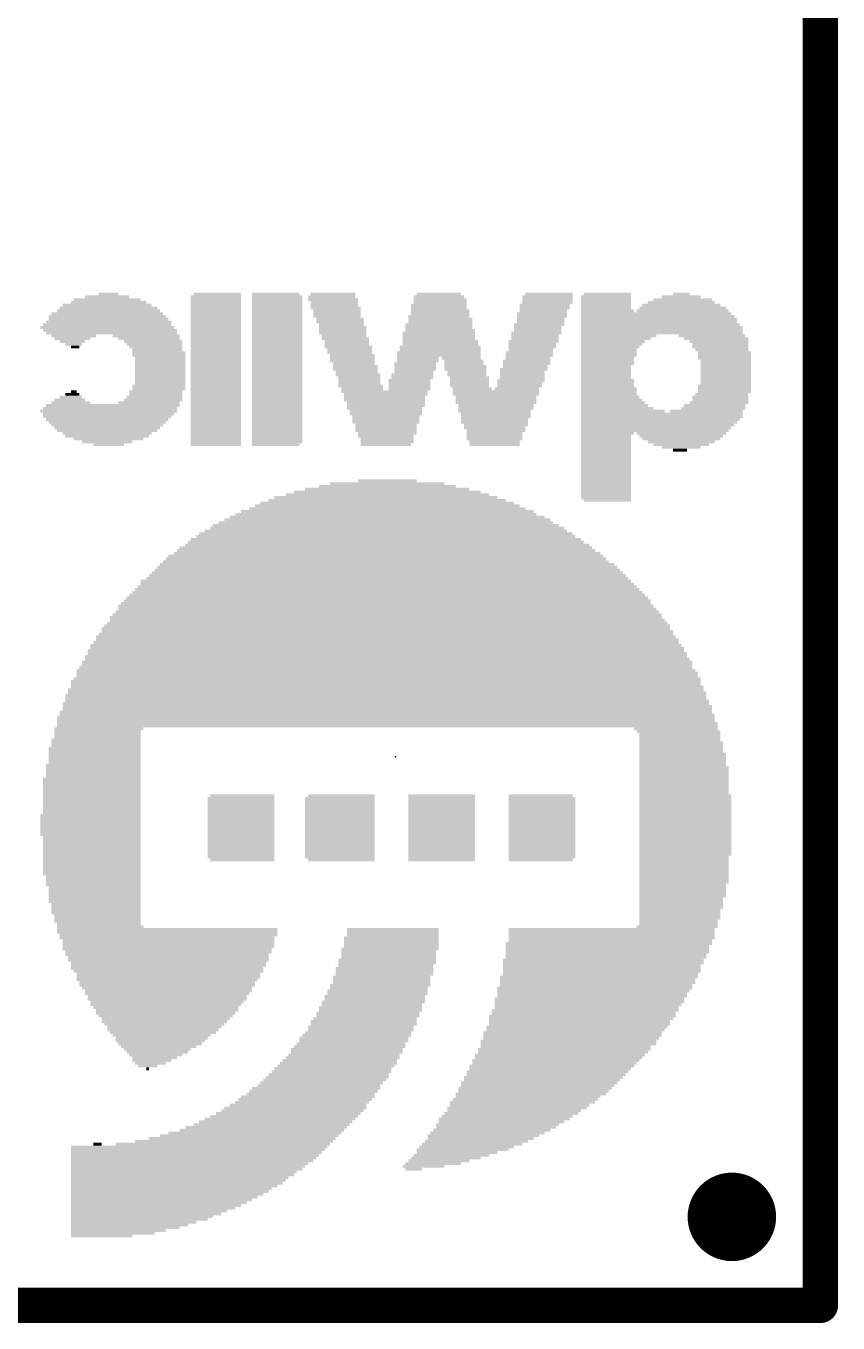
# Model space of a CAD drawing. Extents: x -31.8 to 54.9, y -10.7 to 32.8.
# Drawn here: x 19.7 to 25.53, y -0.13 to 9.18 of the extents above; entities that cross this region are included whole.
import ezdxf

# ---------------------------------------------------------------- set-up
doc = ezdxf.new("R2010")
doc.units = 0
for name, color, linetype in [('1', 12, 'CONTINUOUS'), ('16', 132, 'CONTINUOUS'), ('20', 53, 'CONTINUOUS'), ('22', 40, 'CONTINUOUS'), ('23', 53, 'CONTINUOUS'), ('24', 53, 'CONTINUOUS')]:
    doc.layers.add(name, color=color, linetype=linetype)

# ---------------------------------------------------------------- blocks, each defined once
blk = doc.blocks.new('PIE')
at = {"const_width": 0.5}
blk.add_lwpolyline([(0, -0.25, 1), (0, 0.25, 1), (0, -0.25)], format="xyb", dxfattribs=at)
blk = doc.blocks.new('RECT')
blk.add_solid([(-0.5, -0.5), (0.5, -0.5), (-0.5, 0.5), (0.5, 0.5)])

msp = doc.modelspace()

# ---------------------------------------------------------------- linework, layer by layer
at = {"layer": '1', "const_width": 0.254}
for points in [[(25.4, 0), (25.4, 25.4)], [(0, 0), (25.4, 0)]]:
    msp.add_lwpolyline(points, dxfattribs=at)
at = {"layer": '1', "const_width": 0.127}
for points in [[(25.4, -0.0635, 1), (25.4, 0.0635)], [(25.3365, 0, 1), (25.4635, 0)]]:
    msp.add_lwpolyline(points, format="xyb", dxfattribs=at)
at = {"layer": '16', "const_width": 0.254}
for points in [[(25.4, 25.4), (25.4, 0)], [(25.4, 0), (0, 0)]]:
    msp.add_lwpolyline(points, dxfattribs=at)
at = {"layer": '16', "const_width": 0.127}
for points in [[(25.4, -0.0635, 1), (25.4, 0.0635)], [(25.3365, 0, 1), (25.4635, 0)]]:
    msp.add_lwpolyline(points, format="xyb", dxfattribs=at)
at = {"layer": '20', "const_width": 0.2032}
for points in [[(25.4, 0), (25.4, 25.4)], [(0, 0), (25.4, 0)]]:
    msp.add_lwpolyline(points, dxfattribs=at)
at = {"layer": '20', "const_width": 0.1016}
for points in [[(25.4, -0.0508, 1), (25.4, 0.0508)], [(25.3492, 0, 1), (25.4508, 0)]]:
    msp.add_lwpolyline(points, format="xyb", dxfattribs=at)
at = {"layer": '23'}
msp.add_point((24.765, 0.635), dxfattribs=at)
at = {"layer": '24'}
for p in [(22.352, 3.937), (24.765, 0.635)]:
    msp.add_point(p, dxfattribs=at)

# ---------------------------------------------------------------- block references
at = {"layer": '1', "xscale": 0.635, "yscale": 0.635}
msp.add_blockref('PIE', (24.765, 0.635), dxfattribs=at)
at = {"layer": '16', "xscale": 0.635, "yscale": 0.635}
msp.add_blockref('PIE', (24.765, 0.635), dxfattribs=at)
at = {"layer": '22', "yscale": 0.02, "rotation": 180}
for p, xscale in [((20.292, 7.257), 0.14), ((21.072, 7.257), 0.34), ((21.492, 7.257), 0.34), ((21.902, 7.257), 0.32), ((22.662, 7.257), 0.32), ((23.452, 7.257), 0.34), ((23.872, 7.257), 0.34), ((24.402, 7.257), 0.12), ((20.282, 7.177), 0.64), ((20.292, 7.197), 0.54), ((20.282, 7.217), 0.48), ((20.282, 7.237), 0.32), ((21.062, 7.237), 0.36), ((21.062, 7.217), 0.36), ((21.062, 7.197), 0.36), ((21.062, 7.177), 0.36), ((21.502, 7.237), 0.36), ((21.502, 7.217), 0.36), ((21.502, 7.197), 0.36), ((21.502, 7.177), 0.36), ((21.892, 7.237), 0.34), ((21.902, 7.217), 0.36), ((21.912, 7.197), 0.34), ((21.912, 7.177), 0.34), ((22.662, 7.177), 0.4), ((22.662, 7.237), 0.36), ((22.672, 7.217), 0.38), ((22.672, 7.197), 0.38), ((23.422, 7.177), 0.36), ((23.442, 7.237), 0.36), ((23.442, 7.217), 0.36), ((23.442, 7.197), 0.36), ((23.862, 7.237), 0.36), ((23.862, 7.217), 0.36), ((23.862, 7.197), 0.36), ((23.862, 7.177), 0.36), ((24.402, 7.177), 0.56), ((24.402, 7.197), 0.48), ((24.412, 7.217), 0.42), ((24.402, 7.237), 0.28), ((20.282, 7.097), 0.84), ((20.292, 7.077), 0.86), ((20.282, 7.117), 0.8), ((20.292, 7.137), 0.74), ((20.292, 7.157), 0.7), ((21.062, 7.157), 0.36), ((21.062, 7.137), 0.36), ((21.062, 7.117), 0.36), ((21.062, 7.097), 0.36), ((21.062, 7.077), 0.36), ((21.502, 7.157), 0.36), ((21.502, 7.137), 0.36), ((21.502, 7.117), 0.36), ((21.502, 7.097), 0.36), ((21.502, 7.077), 0.36), ((21.922, 7.157), 0.36), ((21.932, 7.137), 0.34), ((21.932, 7.117), 0.34), ((21.932, 7.097), 0.34), ((21.952, 7.077), 0.34), ((22.662, 7.097), 0.44), ((22.672, 7.077), 0.46), ((22.662, 7.157), 0.4), ((22.672, 7.137), 0.42), ((22.672, 7.117), 0.42), ((23.402, 7.117), 0.36), ((23.402, 7.097), 0.36), ((23.392, 7.077), 0.34), ((23.422, 7.157), 0.36), ((23.412, 7.137), 0.34), ((23.862, 7.157), 0.36), ((23.872, 7.137), 0.38), ((24.222, 7.117), 1.08), ((24.232, 7.097), 1.1), ((24.242, 7.077), 1.12), ((24.412, 7.137), 0.66), ((24.412, 7.157), 0.62), ((20.282, 7.017), 0.96), ((20.282, 7.037), 0.92), ((20.302, 6.997), 0.96), ((20.292, 7.057), 0.9), ((20.312, 6.977), 0.94), ((21.062, 7.057), 0.36), ((21.062, 7.037), 0.36), ((21.062, 7.017), 0.36), ((21.062, 6.997), 0.36), ((21.062, 6.977), 0.36), ((21.502, 7.057), 0.36), ((21.502, 7.037), 0.36), ((21.502, 7.017), 0.36), ((21.502, 6.997), 0.36), ((21.502, 6.977), 0.36), ((21.952, 7.057), 0.34), ((21.962, 7.037), 0.32), ((21.972, 7.017), 0.34), ((21.972, 6.997), 0.34), ((21.972, 6.977), 0.34), ((22.662, 6.977), 0.52), ((22.662, 7.037), 0.48), ((22.662, 7.017), 0.48), ((22.672, 6.997), 0.5), ((22.672, 7.057), 0.46), ((23.362, 6.977), 0.36), ((23.382, 7.037), 0.36), ((23.372, 7.017), 0.34), ((23.372, 6.997), 0.34), ((23.392, 7.057), 0.34), ((24.242, 7.057), 1.12), ((24.252, 7.037), 1.14), ((24.262, 7.017), 1.16), ((24.262, 6.997), 1.16), ((24.262, 6.977), 1.16), ((20.042, 6.957), 0.32), ((20.032, 6.937), 0.26), ((20.032, 6.917), 0.18), ((20.042, 6.897), 0.12), ((20.562, 6.957), 0.48), ((20.582, 6.937), 0.44), ((20.612, 6.917), 0.42), ((20.622, 6.897), 0.4), ((21.062, 6.957), 0.36), ((21.062, 6.937), 0.36), ((21.062, 6.917), 0.36), ((21.062, 6.897), 0.36), ((21.502, 6.957), 0.36), ((21.502, 6.937), 0.36), ((21.502, 6.917), 0.36), ((21.502, 6.897), 0.36), ((21.982, 6.957), 0.32), ((21.992, 6.937), 0.34), ((22.002, 6.917), 0.32), ((22.002, 6.897), 0.32), ((22.662, 6.957), 0.52), ((22.662, 6.937), 0.52), ((22.672, 6.917), 0.54), ((22.672, 6.897), 0.54), ((23.342, 6.917), 0.36), ((23.332, 6.897), 0.34), ((23.352, 6.957), 0.34), ((23.352, 6.937), 0.34), ((23.952, 6.957), 0.54), ((23.932, 6.937), 0.5), ((23.912, 6.917), 0.46), ((23.902, 6.897), 0.44), ((24.622, 6.957), 0.48), ((24.652, 6.937), 0.46), ((24.672, 6.917), 0.42), ((24.682, 6.897), 0.4), ((20.052, 6.877), 0.06), ((20.632, 6.877), 0.38), ((20.642, 6.857), 0.36), ((20.652, 6.837), 0.38), ((20.652, 6.817), 0.38), ((20.662, 6.797), 0.36), ((21.062, 6.877), 0.36), ((21.062, 6.857), 0.36), ((21.062, 6.837), 0.36), ((21.062, 6.817), 0.36), ((21.062, 6.797), 0.36), ((21.502, 6.877), 0.36), ((21.502, 6.857), 0.36), ((21.502, 6.837), 0.36), ((21.502, 6.817), 0.36), ((21.502, 6.797), 0.36), ((22.012, 6.877), 0.34), ((22.022, 6.857), 0.32), ((22.022, 6.837), 0.32), ((22.042, 6.817), 0.32), ((22.042, 6.797), 0.32), ((22.662, 6.837), 0.6), ((22.662, 6.817), 0.6), ((22.512, 6.797), 0.3), ((22.672, 6.877), 0.58), ((22.672, 6.857), 0.58), ((22.822, 6.797), 0.28), ((23.312, 6.837), 0.34), ((23.312, 6.817), 0.34), ((23.302, 6.797), 0.32), ((23.332, 6.877), 0.34), ((23.322, 6.857), 0.32), ((23.892, 6.877), 0.42), ((23.882, 6.857), 0.4), ((23.882, 6.837), 0.4), ((23.882, 6.817), 0.4), ((23.872, 6.797), 0.38), ((24.682, 6.877), 0.4), ((24.692, 6.857), 0.38), ((24.712, 6.837), 0.38), ((24.712, 6.817), 0.38), ((24.712, 6.797), 0.38), ((20.662, 6.777), 0.36), ((20.662, 6.757), 0.36), ((20.662, 6.737), 0.36), ((20.662, 6.717), 0.36), ((20.662, 6.697), 0.36), ((21.062, 6.777), 0.36), ((21.062, 6.757), 0.36), ((21.062, 6.737), 0.36), ((21.062, 6.717), 0.36), ((21.062, 6.697), 0.36), ((21.502, 6.777), 0.36), ((21.502, 6.757), 0.36), ((21.502, 6.737), 0.36), ((21.502, 6.717), 0.36), ((21.502, 6.697), 0.36), ((22.042, 6.777), 0.32), ((22.052, 6.757), 0.3), ((22.062, 6.737), 0.32), ((22.062, 6.717), 0.32), ((22.072, 6.697), 0.3), ((22.492, 6.757), 0.3), ((22.492, 6.737), 0.3), ((22.492, 6.717), 0.3), ((22.482, 6.697), 0.28), ((22.512, 6.777), 0.3), ((22.842, 6.777), 0.28), ((22.842, 6.757), 0.28), ((22.852, 6.737), 0.3), ((22.852, 6.717), 0.3), ((22.862, 6.697), 0.28), ((23.272, 6.717), 0.34), ((23.262, 6.697), 0.32), ((23.292, 6.777), 0.34), ((23.292, 6.757), 0.34), ((23.282, 6.737), 0.32), ((23.872, 6.777), 0.38), ((23.872, 6.757), 0.38), ((23.862, 6.737), 0.36), ((23.862, 6.717), 0.36), ((23.862, 6.697), 0.36), ((24.722, 6.777), 0.36), ((24.722, 6.757), 0.36), ((24.722, 6.737), 0.36), ((24.722, 6.717), 0.36), ((24.722, 6.697), 0.36), ((20.662, 6.677), 0.36), ((20.662, 6.657), 0.36), ((20.662, 6.637), 0.36), ((20.662, 6.617), 0.36), ((21.062, 6.677), 0.36), ((21.062, 6.657), 0.36), ((21.062, 6.637), 0.36), ((21.062, 6.617), 0.36), ((21.502, 6.677), 0.36), ((21.502, 6.657), 0.36), ((21.502, 6.637), 0.36), ((21.502, 6.617), 0.36), ((22.082, 6.677), 0.32), ((22.092, 6.657), 0.3), ((22.092, 6.637), 0.3), ((22.092, 6.617), 0.3), ((22.452, 6.637), 0.3), ((22.452, 6.617), 0.3), ((22.472, 6.677), 0.3), ((22.472, 6.657), 0.3), ((22.862, 6.677), 0.28), ((22.882, 6.657), 0.28), ((22.882, 6.637), 0.28), ((22.882, 6.617), 0.28), ((23.252, 6.637), 0.34), ((23.242, 6.617), 0.32), ((23.262, 6.677), 0.32), ((23.262, 6.657), 0.32), ((23.862, 6.677), 0.36), ((23.862, 6.657), 0.36), ((23.872, 6.637), 0.38), ((23.872, 6.617), 0.38), ((24.722, 6.677), 0.36), ((24.722, 6.657), 0.36), ((24.722, 6.637), 0.36), ((24.722, 6.617), 0.36), ((20.022, 6.517), 0.16), ((20.032, 6.537), 0.1), ((20.042, 6.557), 0.04), ((20.622, 6.517), 0.4), ((20.632, 6.557), 0.38), ((20.632, 6.537), 0.38), ((20.652, 6.597), 0.38), ((20.652, 6.577), 0.38), ((21.062, 6.597), 0.36), ((21.062, 6.577), 0.36), ((21.062, 6.557), 0.36), ((21.062, 6.537), 0.36), ((21.062, 6.517), 0.36), ((21.502, 6.597), 0.36), ((21.502, 6.577), 0.36), ((21.502, 6.557), 0.36), ((21.502, 6.537), 0.36), ((21.502, 6.517), 0.36), ((22.102, 6.597), 0.32), ((22.112, 6.577), 0.3), ((22.272, 6.557), 0.62), ((22.282, 6.537), 0.6), ((22.272, 6.517), 0.58), ((22.452, 6.597), 0.3), ((22.452, 6.577), 0.3), ((22.882, 6.597), 0.28), ((22.902, 6.577), 0.28), ((23.072, 6.557), 0.62), ((23.072, 6.537), 0.62), ((23.072, 6.517), 0.58), ((23.222, 6.577), 0.32), ((23.242, 6.597), 0.32), ((23.872, 6.597), 0.38), ((23.882, 6.577), 0.4), ((23.882, 6.557), 0.4), ((23.882, 6.537), 0.4), ((23.892, 6.517), 0.42), ((24.682, 6.517), 0.4), ((24.692, 6.537), 0.38), ((24.712, 6.597), 0.38), ((24.712, 6.577), 0.38), ((24.712, 6.557), 0.38), ((20.292, 6.417), 0.98), ((20.302, 6.437), 0.96), ((20.322, 6.457), 0.96), ((20.022, 6.477), 0.28), ((20.012, 6.497), 0.22), ((20.582, 6.477), 0.44), ((20.612, 6.497), 0.42), ((21.062, 6.497), 0.36), ((21.062, 6.477), 0.36), ((21.062, 6.457), 0.36), ((21.062, 6.437), 0.36), ((21.062, 6.417), 0.36), ((21.502, 6.497), 0.36), ((21.502, 6.477), 0.36), ((21.502, 6.457), 0.36), ((21.502, 6.437), 0.36), ((21.502, 6.417), 0.36), ((22.272, 6.497), 0.58), ((22.282, 6.477), 0.56), ((22.282, 6.457), 0.56), ((22.272, 6.437), 0.54), ((22.282, 6.417), 0.52), ((23.072, 6.497), 0.58), ((23.072, 6.477), 0.58), ((23.072, 6.457), 0.54), ((23.072, 6.437), 0.54), ((23.062, 6.417), 0.52), ((23.902, 6.497), 0.44), ((23.912, 6.477), 0.46), ((23.922, 6.457), 0.48), ((23.942, 6.437), 0.52), ((23.982, 6.417), 0.6), ((24.582, 6.417), 0.52), ((24.632, 6.437), 0.46), ((24.642, 6.457), 0.44), ((24.672, 6.477), 0.42), ((24.682, 6.497), 0.4), ((20.292, 6.397), 0.94), ((20.282, 6.377), 0.92), ((20.282, 6.357), 0.88), ((20.282, 6.337), 0.84), ((21.062, 6.397), 0.36), ((21.062, 6.377), 0.36), ((21.062, 6.357), 0.36), ((21.062, 6.337), 0.36), ((21.502, 6.397), 0.36), ((21.502, 6.377), 0.36), ((21.502, 6.357), 0.36), ((21.502, 6.337), 0.36), ((22.282, 6.397), 0.52), ((22.282, 6.377), 0.48), ((22.282, 6.357), 0.48), ((22.282, 6.337), 0.48), ((23.072, 6.397), 0.5), ((23.072, 6.377), 0.5), ((23.062, 6.357), 0.48), ((23.062, 6.337), 0.48), ((24.262, 6.397), 1.16), ((24.262, 6.377), 1.16), ((24.252, 6.357), 1.14), ((24.242, 6.337), 1.12), ((20.282, 6.317), 0.8), ((20.282, 6.297), 0.76), ((20.282, 6.277), 0.72), ((20.282, 6.257), 0.64), ((20.282, 6.237), 0.6), ((21.062, 6.317), 0.36), ((21.062, 6.297), 0.36), ((21.062, 6.277), 0.36), ((21.062, 6.257), 0.36), ((21.062, 6.237), 0.36), ((21.502, 6.317), 0.36), ((21.502, 6.297), 0.36), ((21.502, 6.277), 0.36), ((21.502, 6.257), 0.36), ((21.502, 6.237), 0.36), ((22.282, 6.317), 0.44), ((22.282, 6.297), 0.44), ((22.282, 6.277), 0.44), ((22.292, 6.257), 0.42), ((22.282, 6.237), 0.4), ((23.072, 6.317), 0.46), ((23.062, 6.297), 0.44), ((23.072, 6.277), 0.42), ((23.062, 6.257), 0.4), ((23.062, 6.237), 0.4), ((24.232, 6.317), 1.1), ((24.222, 6.297), 1.08), ((24.212, 6.277), 1.06), ((23.872, 6.257), 0.38), ((23.862, 6.237), 0.36), ((24.402, 6.257), 0.64), ((24.402, 6.237), 0.6), ((20.292, 6.217), 0.5), ((20.282, 6.197), 0.36), ((20.292, 6.177), 0.22), ((21.062, 6.217), 0.36), ((21.062, 6.197), 0.36), ((21.062, 6.177), 0.36), ((21.502, 6.217), 0.36), ((21.502, 6.197), 0.36), ((21.492, 6.177), 0.34), ((22.292, 6.217), 0.38), ((22.292, 6.197), 0.38), ((22.282, 6.177), 0.36), ((23.062, 6.217), 0.4), ((23.062, 6.197), 0.36), ((23.062, 6.177), 0.36), ((23.862, 6.217), 0.36), ((23.862, 6.197), 0.36), ((23.862, 6.177), 0.36), ((23.862, 6.157), 0.36), ((23.862, 6.137), 0.36), ((24.402, 6.217), 0.56), ((24.402, 6.197), 0.48), ((24.402, 6.177), 0.4), ((24.402, 6.157), 0.28), ((24.392, 6.137), 0.1), ((23.862, 6.117), 0.36), ((23.862, 6.097), 0.36), ((23.862, 6.077), 0.36), ((23.862, 6.057), 0.36), ((23.862, 6.037), 0.36), ((23.862, 6.017), 0.36), ((23.862, 5.997), 0.36), ((23.862, 5.977), 0.36), ((23.862, 5.957), 0.36), ((22.292, 5.857), 1.18), ((22.292, 5.877), 0.98), ((22.292, 5.897), 0.82), ((22.292, 5.917), 0.42), ((23.862, 5.937), 0.36), ((23.862, 5.917), 0.36), ((23.862, 5.897), 0.36), ((23.862, 5.877), 0.36), ((23.862, 5.857), 0.36), ((22.292, 5.777), 1.7), ((22.282, 5.797), 1.6), ((22.292, 5.817), 1.46), ((22.292, 5.837), 1.34), ((23.862, 5.837), 0.36), ((23.862, 5.817), 0.36), ((23.862, 5.797), 0.36), ((23.872, 5.777), 0.34), ((22.282, 5.677), 2.16), ((22.292, 5.697), 2.1), ((22.292, 5.717), 1.98), ((22.292, 5.737), 1.9), ((22.292, 5.757), 1.82), ((22.292, 5.577), 2.54), ((22.282, 5.597), 2.48), ((22.282, 5.617), 2.4), ((22.292, 5.637), 2.34), ((22.292, 5.657), 2.26), ((22.282, 5.497), 2.8), ((22.282, 5.517), 2.72), ((22.282, 5.537), 2.68), ((22.282, 5.557), 2.6), ((22.292, 5.397), 3.06), ((22.282, 5.417), 3), ((22.282, 5.437), 2.96), ((22.292, 5.457), 2.9), ((22.282, 5.477), 2.84), ((22.292, 5.297), 3.3), ((22.292, 5.317), 3.26), ((22.282, 5.337), 3.2), ((22.282, 5.357), 3.16), ((22.282, 5.377), 3.12), ((22.292, 5.217), 3.46), ((22.292, 5.237), 3.42), ((22.292, 5.257), 3.38), ((22.292, 5.277), 3.34), ((22.292, 5.117), 3.66), ((22.292, 5.137), 3.62), ((22.292, 5.157), 3.58), ((22.282, 5.197), 3.52), ((22.292, 5.177), 3.54), ((22.282, 5.017), 3.84), ((22.282, 5.037), 3.8), ((22.292, 5.057), 3.78), ((22.292, 5.077), 3.74), ((22.292, 5.097), 3.7), ((22.282, 4.937), 3.96), ((22.292, 4.957), 3.94), ((22.292, 4.977), 3.9), ((22.292, 4.997), 3.86), ((22.282, 4.857), 4.08), ((22.292, 4.837), 4.1), ((22.292, 4.877), 4.06), ((22.292, 4.897), 4.02), ((22.292, 4.917), 3.98), ((22.282, 4.757), 4.2), ((22.282, 4.797), 4.16), ((22.292, 4.777), 4.18), ((22.282, 4.817), 4.12), ((22.282, 4.657), 4.32), ((22.282, 4.697), 4.28), ((22.292, 4.677), 4.3), ((22.282, 4.737), 4.24), ((22.292, 4.717), 4.26), ((22.282, 4.557), 4.44), ((22.282, 4.577), 4.4), ((22.292, 4.617), 4.38), ((22.292, 4.597), 4.38), ((22.292, 4.637), 4.34), ((22.282, 4.477), 4.52), ((22.292, 4.497), 4.5), ((22.292, 4.537), 4.46), ((22.292, 4.517), 4.46), ((22.282, 4.377), 4.6), ((22.282, 4.417), 4.56), ((22.292, 4.397), 4.58), ((22.282, 4.457), 4.52), ((22.292, 4.437), 4.54), ((22.282, 4.317), 4.64), ((22.292, 4.297), 4.66), ((22.292, 4.277), 4.66), ((22.282, 4.357), 4.6), ((22.292, 4.337), 4.62), ((22.282, 4.217), 4.72), ((22.282, 4.197), 4.72), ((22.282, 4.257), 4.68), ((22.292, 4.237), 4.7), ((20.222, 4.137), 0.64), ((20.212, 4.117), 0.62), ((20.212, 4.097), 0.62), ((22.292, 4.177), 4.74), ((22.292, 4.157), 4.74), ((24.362, 4.137), 0.6), ((24.382, 4.117), 0.6), ((24.392, 4.097), 0.58), ((20.192, 3.997), 0.66), ((20.202, 4.057), 0.64), ((20.202, 4.037), 0.64), ((20.202, 4.017), 0.64), ((20.212, 4.077), 0.62), ((24.392, 4.077), 0.58), ((24.392, 4.057), 0.58), ((24.402, 4.037), 0.6), ((24.402, 4.017), 0.6), ((24.402, 3.997), 0.6), ((20.192, 3.977), 0.66), ((20.192, 3.957), 0.66), ((20.192, 3.937), 0.66), ((20.192, 3.917), 0.66), ((24.402, 3.977), 0.6), ((24.412, 3.957), 0.62), ((24.412, 3.937), 0.62), ((24.412, 3.917), 0.62), ((20.182, 3.877), 0.68), ((20.182, 3.857), 0.68), ((20.182, 3.837), 0.68), ((20.182, 3.817), 0.68), ((20.192, 3.897), 0.66), ((24.412, 3.897), 0.62), ((24.412, 3.877), 0.62), ((24.422, 3.857), 0.64), ((24.422, 3.837), 0.64), ((24.422, 3.817), 0.64), ((20.172, 3.777), 0.7), ((20.172, 3.757), 0.7), ((20.172, 3.737), 0.7), ((20.172, 3.717), 0.7), ((20.182, 3.797), 0.68), ((24.422, 3.797), 0.64), ((24.422, 3.777), 0.64), ((24.422, 3.757), 0.64), ((24.422, 3.737), 0.64), ((24.422, 3.717), 0.64), ((20.172, 3.697), 0.7), ((20.172, 3.677), 0.7), ((20.172, 3.657), 0.7), ((20.172, 3.637), 0.7), ((21.242, 3.637), 0.48), ((21.252, 3.657), 0.46), ((21.952, 3.637), 0.5), ((21.962, 3.657), 0.48), ((22.682, 3.657), 0.48), ((22.682, 3.637), 0.48), ((23.392, 3.657), 0.46), ((23.402, 3.637), 0.48), ((24.422, 3.697), 0.64), ((24.422, 3.677), 0.64), ((24.432, 3.657), 0.66), ((24.432, 3.637), 0.66), ((20.172, 3.617), 0.7), ((20.172, 3.597), 0.7), ((20.172, 3.577), 0.7), ((20.172, 3.557), 0.7), ((20.172, 3.537), 0.7), ((21.242, 3.617), 0.48), ((21.242, 3.597), 0.48), ((21.242, 3.577), 0.48), ((21.242, 3.557), 0.48), ((21.242, 3.537), 0.48), ((21.952, 3.617), 0.5), ((21.952, 3.597), 0.5), ((21.952, 3.577), 0.5), ((21.952, 3.557), 0.5), ((21.952, 3.537), 0.5), ((22.682, 3.617), 0.48), ((22.682, 3.597), 0.48), ((22.682, 3.577), 0.48), ((22.682, 3.557), 0.48), ((22.682, 3.537), 0.48), ((23.402, 3.617), 0.48), ((23.402, 3.597), 0.48), ((23.402, 3.577), 0.48), ((23.402, 3.557), 0.48), ((23.402, 3.537), 0.48), ((24.432, 3.617), 0.66), ((24.432, 3.597), 0.66), ((24.432, 3.577), 0.66), ((24.432, 3.557), 0.66), ((24.432, 3.537), 0.66), ((20.162, 3.517), 0.72), ((20.162, 3.497), 0.72), ((20.162, 3.477), 0.72), ((20.162, 3.457), 0.72), ((20.162, 3.437), 0.72), ((21.242, 3.517), 0.48), ((21.242, 3.497), 0.48), ((21.242, 3.477), 0.48), ((21.242, 3.457), 0.48), ((21.242, 3.437), 0.48), ((21.952, 3.517), 0.5), ((21.952, 3.497), 0.5), ((21.952, 3.477), 0.5), ((21.952, 3.457), 0.5), ((21.952, 3.437), 0.5), ((22.682, 3.517), 0.48), ((22.682, 3.497), 0.48), ((22.682, 3.477), 0.48), ((22.682, 3.457), 0.48), ((22.682, 3.437), 0.48), ((23.402, 3.517), 0.48), ((23.402, 3.497), 0.48), ((23.402, 3.477), 0.48), ((23.402, 3.457), 0.48), ((23.402, 3.437), 0.48), ((24.432, 3.517), 0.66), ((24.432, 3.497), 0.66), ((24.432, 3.477), 0.66), ((24.432, 3.457), 0.66), ((24.432, 3.437), 0.66), ((20.162, 3.417), 0.72), ((20.162, 3.397), 0.72), ((20.162, 3.377), 0.72), ((20.172, 3.357), 0.7), ((21.242, 3.417), 0.48), ((21.242, 3.397), 0.48), ((21.242, 3.377), 0.48), ((21.242, 3.357), 0.48), ((21.952, 3.417), 0.5), ((21.952, 3.397), 0.5), ((21.952, 3.377), 0.5), ((21.952, 3.357), 0.5), ((22.682, 3.417), 0.48), ((22.682, 3.397), 0.48), ((22.682, 3.377), 0.48), ((22.682, 3.357), 0.48), ((23.402, 3.417), 0.48), ((23.402, 3.397), 0.48), ((23.402, 3.377), 0.48), ((23.402, 3.357), 0.48), ((24.432, 3.417), 0.66), ((24.432, 3.397), 0.66), ((24.432, 3.377), 0.66), ((24.432, 3.357), 0.66), ((20.172, 3.337), 0.7), ((20.172, 3.317), 0.7), ((20.172, 3.297), 0.7), ((20.172, 3.277), 0.7), ((20.172, 3.257), 0.7), ((21.242, 3.337), 0.48), ((21.242, 3.317), 0.48), ((21.242, 3.297), 0.48), ((21.242, 3.277), 0.48), ((21.242, 3.257), 0.48), ((21.952, 3.337), 0.5), ((21.952, 3.317), 0.5), ((21.952, 3.297), 0.5), ((21.952, 3.277), 0.5), ((21.952, 3.257), 0.5), ((22.682, 3.337), 0.48), ((22.682, 3.317), 0.48), ((22.682, 3.297), 0.48), ((22.682, 3.277), 0.48), ((22.682, 3.257), 0.48), ((23.402, 3.337), 0.48), ((23.402, 3.317), 0.48), ((23.402, 3.297), 0.48), ((23.402, 3.277), 0.48), ((23.402, 3.257), 0.48), ((24.432, 3.337), 0.66), ((24.432, 3.317), 0.66), ((24.432, 3.297), 0.66), ((24.432, 3.277), 0.66), ((24.432, 3.257), 0.66), ((20.172, 3.237), 0.7), ((20.172, 3.217), 0.7), ((20.172, 3.197), 0.7), ((20.172, 3.177), 0.7), ((20.172, 3.157), 0.7), ((21.242, 3.237), 0.48), ((21.242, 3.217), 0.48), ((21.252, 3.197), 0.46), ((21.952, 3.237), 0.5), ((21.952, 3.217), 0.5), ((21.962, 3.197), 0.48), ((22.682, 3.237), 0.48), ((22.682, 3.217), 0.48), ((22.682, 3.197), 0.48), ((23.402, 3.237), 0.48), ((23.402, 3.217), 0.48), ((23.392, 3.197), 0.46), ((24.432, 3.237), 0.66), ((24.422, 3.217), 0.64), ((24.422, 3.197), 0.64), ((24.422, 3.177), 0.64), ((24.422, 3.157), 0.64), ((20.172, 3.137), 0.7), ((20.172, 3.117), 0.7), ((20.172, 3.097), 0.7), ((20.182, 3.077), 0.68), ((24.422, 3.137), 0.64), ((24.422, 3.117), 0.64), ((24.422, 3.097), 0.64), ((24.422, 3.077), 0.64), ((20.182, 3.057), 0.68), ((20.182, 3.037), 0.68), ((20.182, 3.017), 0.68), ((20.192, 2.997), 0.66), ((20.192, 2.977), 0.66), ((24.422, 3.057), 0.64), ((24.422, 3.037), 0.64), ((24.412, 3.017), 0.62), ((24.412, 2.997), 0.62), ((24.412, 2.977), 0.62), ((20.192, 2.957), 0.66), ((20.192, 2.937), 0.66), ((20.192, 2.917), 0.66), ((20.192, 2.897), 0.66), ((20.202, 2.877), 0.64), ((24.412, 2.957), 0.62), ((24.412, 2.937), 0.62), ((24.402, 2.917), 0.6), ((24.402, 2.897), 0.6), ((24.402, 2.877), 0.6), ((20.202, 2.857), 0.64), ((20.202, 2.837), 0.64), ((20.202, 2.817), 0.64), ((20.212, 2.797), 0.62), ((24.402, 2.857), 0.6), ((24.392, 2.837), 0.58), ((24.392, 2.817), 0.58), ((24.392, 2.797), 0.58), ((20.212, 2.777), 0.62), ((20.212, 2.757), 0.62), ((20.222, 2.737), 0.6), ((20.232, 2.717), 0.62), ((20.712, 2.697), 1.58), ((22.332, 2.697), 0.66), ((23.902, 2.697), 1.48), ((24.372, 2.717), 0.58), ((24.392, 2.777), 0.58), ((24.382, 2.757), 0.56), ((24.382, 2.737), 0.56), ((20.712, 2.677), 1.58), ((20.722, 2.657), 1.56), ((20.712, 2.637), 1.54), ((20.722, 2.617), 1.52), ((20.722, 2.597), 1.52), ((22.322, 2.637), 0.68), ((22.322, 2.617), 0.68), ((22.322, 2.597), 0.68), ((22.332, 2.677), 0.66), ((22.332, 2.657), 0.66), ((23.882, 2.597), 1.48), ((23.902, 2.677), 1.48), ((23.902, 2.657), 1.48), ((23.902, 2.637), 1.48), ((23.892, 2.617), 1.46), ((20.722, 2.577), 1.52), ((20.712, 2.557), 1.5), ((20.722, 2.537), 1.48), ((20.712, 2.517), 1.46), ((22.312, 2.557), 0.7), ((22.302, 2.537), 0.68), ((22.302, 2.517), 0.68), ((22.322, 2.577), 0.68), ((23.872, 2.577), 1.46), ((23.872, 2.557), 1.46), ((23.872, 2.537), 1.46), ((23.862, 2.517), 1.44), ((20.722, 2.497), 1.44), ((20.722, 2.477), 1.44), ((20.722, 2.457), 1.4), ((20.722, 2.437), 1.4), ((20.712, 2.417), 1.38), ((22.272, 2.417), 0.7), ((22.292, 2.477), 0.7), ((22.292, 2.457), 0.7), ((22.282, 2.437), 0.68), ((22.302, 2.497), 0.68), ((23.842, 2.477), 1.44), ((23.842, 2.457), 1.44), ((23.832, 2.437), 1.42), ((23.832, 2.417), 1.42), ((23.862, 2.497), 1.44), ((20.722, 2.397), 1.36), ((20.722, 2.377), 1.32), ((20.722, 2.357), 1.32), ((20.712, 2.337), 1.3), ((20.712, 2.317), 1.26), ((22.252, 2.357), 0.7), ((22.252, 2.337), 0.7), ((22.252, 2.317), 0.7), ((22.272, 2.397), 0.7), ((22.272, 2.377), 0.7), ((23.812, 2.357), 1.42), ((23.802, 2.337), 1.4), ((23.802, 2.317), 1.4), ((23.832, 2.397), 1.42), ((23.822, 2.377), 1.4), ((20.712, 2.297), 1.26), ((20.712, 2.277), 1.22), ((20.722, 2.257), 1.2), ((20.712, 2.237), 1.18), ((22.222, 2.257), 0.72), ((22.222, 2.237), 0.72), ((22.242, 2.297), 0.72), ((22.232, 2.277), 0.7), ((23.782, 2.277), 1.4), ((23.772, 2.257), 1.38), ((23.762, 2.237), 1.36), ((23.792, 2.297), 1.38), ((20.712, 2.217), 1.14), ((20.712, 2.197), 1.14), ((20.712, 2.177), 1.1), ((20.702, 2.157), 1.08), ((20.702, 2.137), 1.04), ((22.172, 2.137), 0.74), ((22.192, 2.177), 0.74), ((22.182, 2.157), 0.72), ((22.202, 2.217), 0.72), ((22.202, 2.197), 0.72), ((23.742, 2.197), 1.36), ((23.742, 2.177), 1.36), ((23.732, 2.157), 1.34), ((23.722, 2.137), 1.32), ((23.762, 2.217), 1.36), ((20.712, 2.117), 1.02), ((20.702, 2.077), 0.96), ((20.702, 2.057), 0.92), ((22.132, 2.057), 0.74), ((22.152, 2.097), 0.74), ((22.152, 2.077), 0.74), ((22.172, 2.117), 0.74), ((23.692, 2.077), 1.34), ((23.682, 2.057), 1.32), ((23.712, 2.117), 1.34), ((23.702, 2.097), 1.32), ((20.692, 2.037), 0.9), ((20.692, 2.017), 0.86), ((20.692, 1.997), 0.82), ((20.682, 1.977), 0.8), ((20.682, 1.957), 0.76), ((22.082, 1.957), 0.76), ((22.102, 1.997), 0.76), ((22.102, 1.977), 0.76), ((22.122, 2.037), 0.76), ((22.122, 2.017), 0.76), ((23.622, 1.957), 1.28), ((23.652, 1.997), 1.3), ((23.642, 1.977), 1.28), ((23.672, 2.037), 1.3), ((23.672, 2.017), 1.3), ((20.672, 1.937), 0.7), ((20.672, 1.917), 0.66), ((20.662, 1.897), 0.64), ((20.662, 1.877), 0.6), ((20.652, 1.857), 0.54), ((22.022, 1.857), 0.8), ((22.032, 1.877), 0.78), ((22.052, 1.917), 0.78), ((22.052, 1.897), 0.78), ((22.072, 1.937), 0.78), ((23.592, 1.897), 1.26), ((23.592, 1.877), 1.26), ((23.572, 1.857), 1.22), ((23.622, 1.937), 1.28), ((23.612, 1.917), 1.26), ((20.642, 1.837), 0.48), ((20.642, 1.817), 0.44), ((20.632, 1.797), 0.38), ((20.622, 1.777), 0.32), ((21.972, 1.777), 0.82), ((21.982, 1.797), 0.8), ((22.002, 1.837), 0.8), ((22.002, 1.817), 0.8), ((23.532, 1.797), 1.22), ((23.522, 1.777), 1.2), ((23.562, 1.837), 1.24), ((23.552, 1.817), 1.22), ((20.602, 1.757), 0.28), ((20.592, 1.737), 0.22), ((20.572, 1.717), 0.14), ((20.572, 1.697), 0.02), ((21.892, 1.677), 0.86), ((21.902, 1.697), 0.84), ((21.922, 1.717), 0.84), ((21.942, 1.737), 0.84), ((21.952, 1.757), 0.82), ((23.442, 1.677), 1.16), ((23.472, 1.717), 1.18), ((23.462, 1.697), 1.16), ((23.502, 1.757), 1.2), ((23.492, 1.737), 1.18), ((21.802, 1.577), 0.88), ((21.822, 1.597), 0.88), ((21.842, 1.617), 0.88), ((21.862, 1.637), 0.88), ((21.872, 1.657), 0.86), ((23.382, 1.597), 1.12), ((23.372, 1.577), 1.1), ((23.412, 1.637), 1.14), ((23.402, 1.617), 1.12), ((23.432, 1.657), 1.14), ((21.722, 1.497), 0.96), ((21.742, 1.517), 0.92), ((21.762, 1.537), 0.92), ((21.782, 1.557), 0.92), ((23.322, 1.517), 1.08), ((23.302, 1.497), 1.04), ((23.352, 1.557), 1.1), ((23.342, 1.537), 1.08), ((21.612, 1.397), 1.02), ((21.632, 1.417), 1.02), ((21.652, 1.437), 0.98), ((21.682, 1.457), 0.96), ((21.702, 1.477), 0.96), ((23.202, 1.397), 0.96), ((23.262, 1.457), 1.04), ((23.282, 1.477), 1.04), ((21.462, 1.297), 1.12), ((21.492, 1.317), 1.1), ((21.522, 1.337), 1.08), ((21.552, 1.357), 1.06), ((21.582, 1.377), 1.04), ((23.082, 1.297), 0.88), ((23.132, 1.337), 0.94), ((23.112, 1.317), 0.9), ((23.152, 1.357), 0.94), ((23.182, 1.377), 0.96), ((21.302, 1.217), 1.28), ((21.342, 1.237), 1.24), ((21.392, 1.257), 1.18), ((21.422, 1.277), 1.16), ((22.982, 1.217), 0.8), ((23.012, 1.237), 0.82), ((23.042, 1.257), 0.84), ((23.072, 1.277), 0.86), ((20.942, 1.137), 1.84), ((20.932, 1.117), 1.82), ((20.212, 1.157), 0.06), ((21.112, 1.157), 1.54), ((21.192, 1.177), 1.42), ((21.252, 1.197), 1.34), ((22.832, 1.117), 0.66), ((22.862, 1.137), 0.68), ((22.902, 1.157), 0.72), ((22.932, 1.177), 0.74), ((22.962, 1.197), 0.76), ((20.922, 1.097), 1.8), ((20.912, 1.077), 1.78), ((20.902, 1.057), 1.76), ((20.892, 1.037), 1.74), ((20.872, 1.017), 1.7), ((22.622, 1.017), 0.4), ((22.662, 1.037), 0.44), ((22.712, 1.057), 0.5), ((22.752, 1.077), 0.54), ((22.792, 1.097), 0.58), ((20.862, 0.997), 1.68), ((20.852, 0.977), 1.66), ((20.832, 0.957), 1.62), ((20.822, 0.937), 1.6), ((22.552, 0.997), 0.3), ((22.482, 0.977), 0.12), ((20.802, 0.917), 1.56), ((20.792, 0.897), 1.54), ((20.782, 0.877), 1.52), ((20.762, 0.857), 1.48), ((20.742, 0.837), 1.44), ((20.732, 0.817), 1.42), ((20.712, 0.797), 1.38), ((20.692, 0.777), 1.34), ((20.672, 0.757), 1.3), ((20.652, 0.737), 1.26), ((20.632, 0.717), 1.22), ((20.612, 0.697), 1.18), ((20.582, 0.677), 1.12), ((20.562, 0.657), 1.08), ((20.532, 0.637), 1.02), ((20.512, 0.617), 0.98), ((20.472, 0.597), 0.9), ((20.442, 0.577), 0.84), ((20.412, 0.557), 0.78), ((20.362, 0.537), 0.68), ((20.322, 0.517), 0.6), ((20.242, 0.497), 0.44)]:
    msp.add_blockref('RECT', p, dxfattribs=dict(at, xscale=xscale))
for p in [(20.702, 2.097), (23.222, 1.417), (23.242, 1.437)]:
    msp.add_blockref('RECT', p, dxfattribs=at)

doc.saveas('drawing.dxf')
